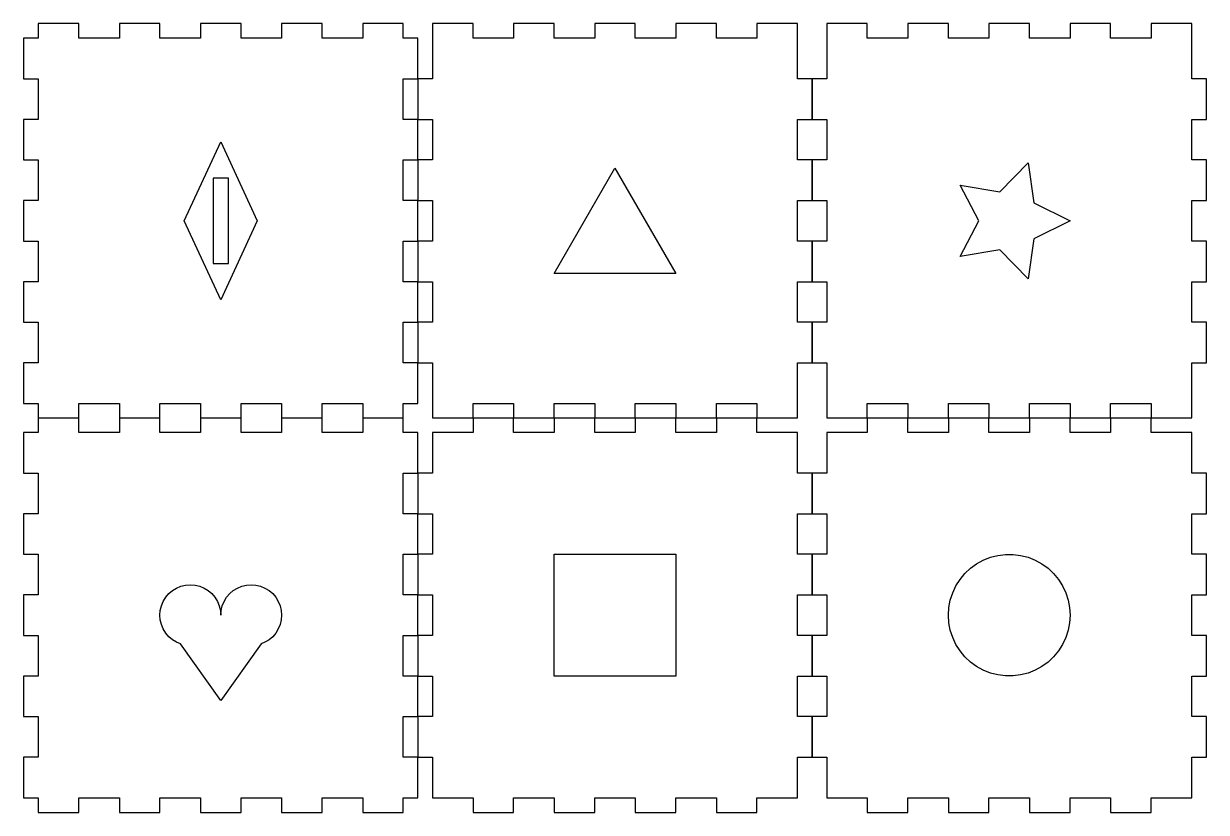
# Model space of a CAD drawing. Header units: millimetres. Extents: x -1.8 to 10.9, y 7.4 to 15.9.
import ezdxf

# ---------------------------------------------------------------- set-up
doc = ezdxf.new("R2010")
doc.units = ezdxf.units.MM
doc.layers.get('0').update_dxf_attribs({"linetype": 'CONTINUOUS'})

msp = doc.modelspace()

# ---------------------------------------------------------------- linework, layer by layer
at = {"color": 7}
for points in [[(-1.690715, 15.860411), (-1.690715, 15.702941), (-1.848206, 15.702941), (-1.848206, 15.265502), (-1.690715, 15.265502), (-1.690715, 14.828063), (-1.848206, 14.828063), (-1.848206, 14.390603), (-1.690715, 14.390603), (-1.690715, 13.953164), (-1.848206, 13.953164), (-1.848206, 13.515685), (-1.690715, 13.515685), (-1.690715, 13.078246), (-1.848206, 13.078246), (-1.848206, 12.640807), (-1.690715, 12.640807), (-1.690715, 12.203368), (-1.848206, 12.203368), (-1.848206, 11.765929), (-1.690715, 11.765929), (-1.690715, 11.608438), (-1.253276, 11.608438), (-1.253276, 11.765929), (-0.815837, 11.765929), (-0.815837, 11.608438), (-0.378378, 11.608438), (-0.378378, 11.765929), (0.059061, 11.765929), (0.059061, 11.608438), (0.4965, 11.608438), (0.4965, 11.765929), (0.933959, 11.765929), (0.933959, 11.608438), (1.371398, 11.608438), (1.371398, 11.765929), (1.808837, 11.765929), (1.808837, 11.608438), (2.246297, 11.608438), (2.246297, 11.765929), (2.403767, 11.765929), (2.403767, 12.203368), (2.246297, 12.203368), (2.246297, 12.640807), (2.403767, 12.640807), (2.403767, 13.078246), (2.246297, 13.078246), (2.246297, 13.515685), (2.403767, 13.515685), (2.403767, 13.953164), (2.246297, 13.953164), (2.246297, 14.390603), (2.403767, 14.390603), (2.403767, 14.828063), (2.246297, 14.828063), (2.246297, 15.265502), (2.403767, 15.265502), (2.403767, 15.702941), (2.246297, 15.702941), (2.246297, 15.860411), (1.808837, 15.860411), (1.808837, 15.702941), (1.371398, 15.702941), (1.371398, 15.860411), (0.933959, 15.860411), (0.933959, 15.702941), (0.4965, 15.702941), (0.4965, 15.860411), (0.059061, 15.860411), (0.059061, 15.702941), (-0.378378, 15.702941), (-0.378378, 15.860411), (-0.815837, 15.860411), (-0.815837, 15.702941), (-1.253276, 15.702941), (-1.253276, 15.860411)], [(2.561299, 15.860411), (2.561299, 15.265502), (2.403808, 15.265502), (2.403808, 14.828063), (2.561299, 14.828063), (2.561299, 14.390603), (2.403808, 14.390603), (2.403808, 13.953164), (2.561299, 13.953164), (2.561299, 13.515685), (2.403808, 13.515685), (2.403808, 13.078246), (2.561299, 13.078246), (2.561299, 12.640807), (2.403808, 12.640807), (2.403808, 12.203368), (2.561299, 12.203368), (2.561299, 11.608438), (2.998738, 11.608438), (2.998738, 11.765929), (3.436177, 11.765929), (3.436177, 11.608438), (3.873616, 11.608438), (3.873616, 11.765929), (4.311075, 11.765929), (4.311075, 11.608438), (4.748514, 11.608438), (4.748514, 11.765929), (5.185953, 11.765929), (5.185953, 11.608438), (5.623413, 11.608438), (5.623413, 11.765929), (6.060852, 11.765929), (6.060852, 11.608438), (6.498291, 11.608438), (6.498291, 12.203368), (6.655782, 12.203368), (6.655782, 12.640807), (6.498291, 12.640807), (6.498291, 13.078246), (6.655782, 13.078246), (6.655782, 13.515685), (6.498291, 13.515685), (6.498291, 13.953164), (6.655782, 13.953164), (6.655782, 14.390603), (6.498291, 14.390603), (6.498291, 14.828063), (6.655782, 14.828063), (6.655782, 15.265502), (6.498291, 15.265502), (6.498291, 15.860411), (6.060852, 15.860411), (6.060852, 15.702941), (5.623413, 15.702941), (5.623413, 15.860411), (5.185953, 15.860411), (5.185953, 15.702941), (4.748514, 15.702941), (4.748514, 15.860411), (4.311075, 15.860411), (4.311075, 15.702941), (3.873616, 15.702941), (3.873616, 15.860411), (3.436177, 15.860411), (3.436177, 15.702941), (2.998738, 15.702941), (2.998738, 15.860411)], [(6.813293, 15.860411), (6.813293, 15.265502), (6.655822, 15.265502), (6.655822, 14.828063), (6.813293, 14.828063), (6.813293, 14.390603), (6.655822, 14.390603), (6.655822, 13.953164), (6.813293, 13.953164), (6.813293, 13.515685), (6.655822, 13.515685), (6.655822, 13.078246), (6.813293, 13.078246), (6.813293, 12.640807), (6.655822, 12.640807), (6.655822, 12.203368), (6.813293, 12.203368), (6.813293, 11.608438), (7.250732, 11.608438), (7.250732, 11.765929), (7.688171, 11.765929), (7.688171, 11.608438), (8.12563, 11.608438), (8.12563, 11.765929), (8.563069, 11.765929), (8.563069, 11.608438), (9.000549, 11.608438), (9.000549, 11.765929), (9.437988, 11.765929), (9.437988, 11.608438), (9.875427, 11.608438), (9.875427, 11.765929), (10.312866, 11.765929), (10.312866, 11.608438), (10.750305, 11.608438), (10.750305, 12.203368), (10.907796, 12.203368), (10.907796, 12.640807), (10.750305, 12.640807), (10.750305, 13.078246), (10.907796, 13.078246), (10.907796, 13.515685), (10.750305, 13.515685), (10.750305, 13.953164), (10.907796, 13.953164), (10.907796, 14.390603), (10.750305, 14.390603), (10.750305, 14.828063), (10.907796, 14.828063), (10.907796, 15.265502), (10.750305, 15.265502), (10.750305, 15.860411), (10.312866, 15.860411), (10.312866, 15.702941), (9.875427, 15.702941), (9.875427, 15.860411), (9.437988, 15.860411), (9.437988, 15.702941), (9.000549, 15.702941), (9.000549, 15.860411), (8.563069, 15.860411), (8.563069, 15.702941), (8.12563, 15.702941), (8.12563, 15.860411), (7.688171, 15.860411), (7.688171, 15.702941), (7.250732, 15.702941), (7.250732, 15.860411)], [(0.277791, 14.587462), (0.671488, 13.734435), (0.277791, 12.881407), (-0.115906, 13.734435)], [(4.529785, 14.302692), (5.185953, 13.166157), (3.873616, 13.166157)], [(8.984558, 14.358479), (9.047241, 13.927265), (9.437988, 13.734435), (9.047241, 13.541604), (8.984558, 13.110371), (8.68042, 13.422423), (8.250935, 13.348754), (8.453735, 13.734435), (8.250935, 14.120096), (8.68042, 14.046447)], [(0.195759, 14.193765), (0.195759, 13.275105), (0.359802, 13.275105), (0.359802, 14.193765)], [(-1.690715, 11.608417), (-1.690715, 11.450926), (-1.848206, 11.450926), (-1.848206, 11.013487), (-1.690715, 11.013487), (-1.690715, 10.576028), (-1.848206, 10.576028), (-1.848206, 10.138589), (-1.690715, 10.138589), (-1.690715, 9.70115), (-1.848206, 9.70115), (-1.848206, 9.263691), (-1.690715, 9.263691), (-1.690715, 8.826252), (-1.848206, 8.826252), (-1.848206, 8.388813), (-1.690715, 8.388813), (-1.690715, 7.951374), (-1.848206, 7.951374), (-1.848206, 7.513914), (-1.690715, 7.513914), (-1.690715, 7.356444), (-1.253276, 7.356444), (-1.253276, 7.513914), (-0.815837, 7.513914), (-0.815837, 7.356444), (-0.378378, 7.356444), (-0.378378, 7.513914), (0.059061, 7.513914), (0.059061, 7.356444), (0.4965, 7.356444), (0.4965, 7.513914), (0.933959, 7.513914), (0.933959, 7.356444), (1.371398, 7.356444), (1.371398, 7.513914), (1.808837, 7.513914), (1.808837, 7.356444), (2.246297, 7.356444), (2.246297, 7.513914), (2.403767, 7.513914), (2.403767, 7.951374), (2.246297, 7.951374), (2.246297, 8.388813), (2.403767, 8.388813), (2.403767, 8.826252), (2.246297, 8.826252), (2.246297, 9.263691), (2.403767, 9.263691), (2.403767, 9.70115), (2.246297, 9.70115), (2.246297, 10.138589), (2.403767, 10.138589), (2.403767, 10.576028), (2.246297, 10.576028), (2.246297, 11.013487), (2.403767, 11.013487), (2.403767, 11.450926), (2.246297, 11.450926), (2.246297, 11.608417), (1.808837, 11.608417), (1.808837, 11.450926), (1.371398, 11.450926), (1.371398, 11.608417), (0.933959, 11.608417), (0.933959, 11.450926), (0.4965, 11.450926), (0.4965, 11.608417), (0.059061, 11.608417), (0.059061, 11.450926), (-0.378378, 11.450926), (-0.378378, 11.608417), (-0.815837, 11.608417), (-0.815837, 11.450926), (-1.253276, 11.450926), (-1.253276, 11.608417)], [(2.998738, 11.608417), (2.998738, 11.450926), (2.561299, 11.450926), (2.561299, 11.013487), (2.403808, 11.013487), (2.403808, 10.576028), (2.561299, 10.576028), (2.561299, 10.138589), (2.403808, 10.138589), (2.403808, 9.70115), (2.561299, 9.70115), (2.561299, 9.263691), (2.403808, 9.263691), (2.403808, 8.826252), (2.561299, 8.826252), (2.561299, 8.388813), (2.403808, 8.388813), (2.403808, 7.951374), (2.561299, 7.951374), (2.561299, 7.513914), (2.998738, 7.513914), (2.998738, 7.356444), (3.436177, 7.356444), (3.436177, 7.513914), (3.873616, 7.513914), (3.873616, 7.356444), (4.311075, 7.356444), (4.311075, 7.513914), (4.748514, 7.513914), (4.748514, 7.356444), (5.185953, 7.356444), (5.185953, 7.513914), (5.623413, 7.513914), (5.623413, 7.356444), (6.060852, 7.356444), (6.060852, 7.513914), (6.498291, 7.513914), (6.498291, 7.951374), (6.655782, 7.951374), (6.655782, 8.388813), (6.498291, 8.388813), (6.498291, 8.826252), (6.655782, 8.826252), (6.655782, 9.263691), (6.498291, 9.263691), (6.498291, 9.70115), (6.655782, 9.70115), (6.655782, 10.138589), (6.498291, 10.138589), (6.498291, 10.576028), (6.655782, 10.576028), (6.655782, 11.013487), (6.498291, 11.013487), (6.498291, 11.450926), (6.060852, 11.450926), (6.060852, 11.608417), (5.623413, 11.608417), (5.623413, 11.450926), (5.185953, 11.450926), (5.185953, 11.608417), (4.748514, 11.608417), (4.748514, 11.450926), (4.311075, 11.450926), (4.311075, 11.608417), (3.873616, 11.608417), (3.873616, 11.450926), (3.436177, 11.450926), (3.436177, 11.608417)], [(7.250732, 11.608417), (7.250732, 11.450926), (6.813293, 11.450926), (6.813293, 11.013487), (6.655822, 11.013487), (6.655822, 10.576028), (6.813293, 10.576028), (6.813293, 10.138589), (6.655822, 10.138589), (6.655822, 9.70115), (6.813293, 9.70115), (6.813293, 9.263691), (6.655822, 9.263691), (6.655822, 8.826252), (6.813293, 8.826252), (6.813293, 8.388813), (6.655822, 8.388813), (6.655822, 7.951374), (6.813293, 7.951374), (6.813293, 7.513914), (7.250732, 7.513914), (7.250732, 7.356444), (7.688171, 7.356444), (7.688171, 7.513914), (8.12563, 7.513914), (8.12563, 7.356444), (8.563069, 7.356444), (8.563069, 7.513914), (9.000549, 7.513914), (9.000549, 7.356444), (9.437988, 7.356444), (9.437988, 7.513914), (9.875427, 7.513914), (9.875427, 7.356444), (10.312866, 7.356444), (10.312866, 7.513914), (10.750305, 7.513914), (10.750305, 7.951374), (10.907796, 7.951374), (10.907796, 8.388813), (10.750305, 8.388813), (10.750305, 8.826252), (10.907796, 8.826252), (10.907796, 9.263691), (10.750305, 9.263691), (10.750305, 9.70115), (10.907796, 9.70115), (10.907796, 10.138589), (10.750305, 10.138589), (10.750305, 10.576028), (10.907796, 10.576028), (10.907796, 11.013487), (10.750305, 11.013487), (10.750305, 11.450926), (10.312866, 11.450926), (10.312866, 11.608417), (9.875427, 11.608417), (9.875427, 11.450926), (9.437988, 11.450926), (9.437988, 11.608417), (9.000549, 11.608417), (9.000549, 11.450926), (8.563069, 11.450926), (8.563069, 11.608417), (8.12563, 11.608417), (8.12563, 11.450926), (7.688171, 11.450926), (7.688171, 11.608417)], [(3.873616, 10.138589), (5.185953, 10.138589), (5.185953, 8.826252), (3.873616, 8.826252)], [(8.74058, 10.137307), (8.823018, 10.137307), (8.904744, 10.126972), (8.984558, 10.106485), (9.061177, 10.07615), (9.133382, 10.036436), (9.200073, 9.988015), (9.260111, 9.931598), (9.312663, 9.868102), (9.356811, 9.798542), (9.391886, 9.723977), (9.417358, 9.645608), (9.432779, 9.564655), (9.437988, 9.48242), (9.432779, 9.400186), (9.417358, 9.319233), (9.391886, 9.240864), (9.356811, 9.166319), (9.312663, 9.096739), (9.260111, 9.033242), (9.200073, 8.976846), (9.133382, 8.928404), (9.061177, 8.888711), (8.984558, 8.858377), (8.904744, 8.837869), (8.823018, 8.827554), (8.74058, 8.827554), (8.658854, 8.837869), (8.57904, 8.858377), (8.502441, 8.888711), (8.430236, 8.928404), (8.363525, 8.976846), (8.303487, 9.033242), (8.250935, 9.096739), (8.206807, 9.166319), (8.171732, 9.240864), (8.14626, 9.319233), (8.130818, 9.400186), (8.12563, 9.48242), (8.130818, 9.564655), (8.14626, 9.645608), (8.171732, 9.723977), (8.206807, 9.798542), (8.250935, 9.868102), (8.303487, 9.931598), (8.363525, 9.988015), (8.430236, 10.036436), (8.502441, 10.07615), (8.57904, 10.106485), (8.658854, 10.126972)], [(-0.050294, 9.810505), (0.001017, 9.806476), (0.051086, 9.794452), (0.098653, 9.774738), (0.142537, 9.747842), (0.181701, 9.714415), (0.215128, 9.675271), (0.242024, 9.631366), (0.261718, 9.5838), (0.273742, 9.533751), (0.277791, 9.48242), (0.281819, 9.533751), (0.293843, 9.5838), (0.313537, 9.631366), (0.340433, 9.675271), (0.37388, 9.714415), (0.413024, 9.747842), (0.456929, 9.774738), (0.504496, 9.794452), (0.554544, 9.806476), (0.605875, 9.810505), (0.657185, 9.806476), (0.707254, 9.794452), (0.754821, 9.774738), (0.798705, 9.747842), (0.83787, 9.714415), (0.871297, 9.675271), (0.898193, 9.631366), (0.917887, 9.5838), (0.929911, 9.533751), (0.933959, 9.48242), (0.929911, 9.43111), (0.917887, 9.381041), (0.898193, 9.333474), (0.871297, 9.28959), (0.83787, 9.250426), (0.798705, 9.216999), (0.754821, 9.190103), (0.712687, 9.172647), (0.277791, 8.56378), (-0.157105, 9.172647), (-0.19924, 9.190103), (-0.243144, 9.216999), (-0.282288, 9.250426), (-0.315715, 9.28959), (-0.342632, 9.333474), (-0.362326, 9.381041), (-0.37435, 9.43111), (-0.378378, 9.482421), (-0.37435, 9.533751), (-0.362326, 9.5838), (-0.342632, 9.631367), (-0.315715, 9.675271), (-0.282288, 9.714415), (-0.243144, 9.747842), (-0.19924, 9.774738), (-0.151673, 9.794453), (-0.101624, 9.806477)]]:
    msp.add_lwpolyline(points, close=True, dxfattribs=at)

doc.saveas('drawing.dxf')
